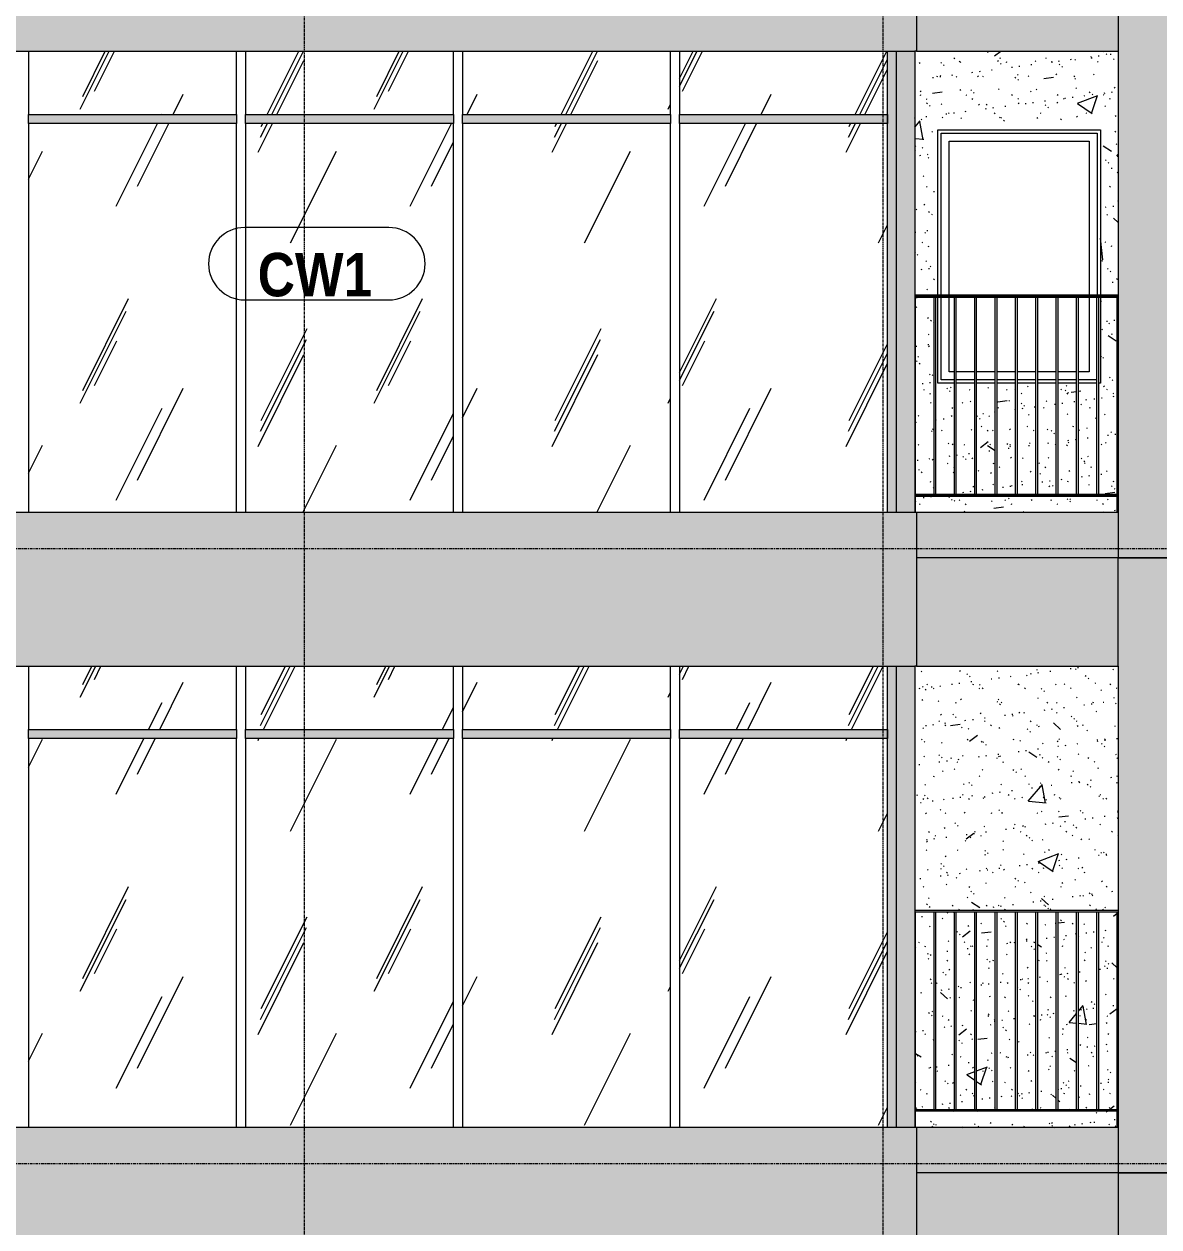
# Model space of a CAD drawing. Header units: millimetres. Extents: x 25061 to 259291, y -8723 to 35400.
# Drawn here: x 199160 to 205436, y 12050 to 18700 of the extents above; entities that cross this region are included whole.
import ezdxf

# ---------------------------------------------------------------- set-up
doc = ezdxf.new("R2010")
doc.units = ezdxf.units.MM
doc.linetypes.add('Centre', pattern=[31.75, 6.35, -4.7625, 15.875, -4.7625])
doc.linetypes.add('Grid Line', pattern=[22.225, 12.7, -3.175, 3.175, -3.175])
for name, color, linetype, lineweight in [('0-2', 50, 'Continuous', 5), ('A-FLOR-HRAL-1', 253, 'Continuous', 9), ('A-FLOR-LEVL-2', 51, 'Centre', 9), ('A-GLAZ', 151, 'Continuous', 9), ('A-GLAZ-3', 7, 'Continuous', 9), ('A-GLAZ-CURT', 52, 'Continuous', 9), ('A-GLAZ-CWMG', 51, 'Continuous', 9), ('A-WALL', 113, 'Continuous', 9), ('A-WALL-IDEN', 211, 'Continuous', 9), ('A-WALL-PATT-2', 9, 'Continuous', 9), ('A-WALL-PATT-3', 111, 'Continuous', 5), ('I-WALL', 2, 'Continuous', 9), ('I-WALL-2', 7, 'Continuous', 9), ('S-GRID-1', 1, 'Grid Line', 9)]:
    doc.layers.add(name, color=color, linetype=linetype, lineweight=lineweight)
doc.styles.add('Arial_B', font='arialbd.ttf', dxfattribs={"width": 0.85, "height": 240})
pattern_1 = [(50, (-80880.3, 14125), (1165.98, -102.01), [121.92, -1341.12]), (355, (-80880.3, 14125), (-225.55, 1222.76), [97.54, -1072.9]), (100.451, (-80783.1, 14116.5), (940.43, 1120.75), [103.62, -1139.78]), (46.184, (-80880.3, 14450.1), (1734.9, -269.07), [182.88, -2011.68]), (96.636, (-80735.7, 14427.7), (1519.38, 1583.54), [155.42, -1709.66]), (351.184, (-80880.3, 14450.1), (1519.4, 1583.5), [146.3, -1609.34]), (21, (-80717.7, 14368.8), (970.33, -654.5), [121.92, -1341.12]), (326, (-80717.7, 14368.8), (395.53, 1178.8), [97.54, -1072.9]), (71.45, (-80636.9, 14314.3), (1365.87, 524.3), [103.62, -1139.78]), (37.5, (-80880.3, 14125), (19.767, 541.153), [53.645, -1006.246, 53.645, -1035.507, -1076.96]), (37.5, (-80880.3, 14125), (19.767, 541.153), [-2149.04, 53.645, -1023.315]), (7.5, (-80880.3, 14125), (427.646, 641.156), [53.645, -567.334, 53.645, -981.86, -410.464]), (7.5, (-80880.3, 14125), (427.646, 641.156), [-1656.49, 53.645, -356.82]), (327.5, (-81242.8, 14125), (867.782, -36.665), [53.645, -352.755, 53.645, -1214.323, -1682.496]), (327.5, (-81242.8, 14125), (867.782, -36.665), [-1674.37, 53.645, -1628.85]), (317.5, (-81405.4, 14125), (948.03, 162.73), [53.645, -474.675, 53.645, -788.42, -1194.82]), (317.5, (-81405.4, 14125), (948.03, 162.73), [-1370.38, 53.65, -1141.17])]
pattern_2 = [(37.5, (-80880.3, 14125), (-5.1206, 156.6122), [5.364, -118.181, 5.364, -132.812, -132.08]), (37.5, (-80880.3, 14125), (-5.1206, 156.6122), [-261.722, 5.364, -126.716]), (7.5, (-80880.3, 14125), (143.847, 229.384), [5.364, -61.285, 5.364, -105.989, -42.672]), (7.5, (-80880.3, 14125), (143.847, 229.384), [-178.003, 5.364, -37.308]), (327.5, (-80980.28, 14125), (253.1176, 0.46), [5.364, -35.276, 5.364, -140.94, -191.008]), (327.5, (-80980.28, 14125), (253.1176, 0.46), [-186.944, 5.364, -185.644]), (317.5, (-80980.28, 14125), (244.338, 71.3376), [5.364, -14.956, 5.364, -90.546, -109.728]), (317.5, (-80980.28, 14125), (244.338, 71.3376), [-116.23, 5.364, -104.364])]
pattern_3 = [(63.435, (-78970.7, 14236.3), (-0.002, 1625.6), [567.96, -3067]), (63.435, (-80596.3, 14236.3), (-0.002, 1625.6), [567.96, -3067]), (63.435, (-78192.5, 14550.35), (-0.002, 1625.6), [567.96, -3067]), (63.435, (-79818.1, 14550.35), (-0.002, 1625.6), [567.96, -3067]), (63.435, (-78310.3, 14439.5), (-0.002, 1625.6), [567.96, -3067]), (63.435, (-79935.9, 14439.5), (-0.002, 1625.6), [567.96, -3067]), (63.435, (-78430.35, 15074.4), (-0.002, 1625.6), [276.06, -3358.9]), (63.435, (-80055.95, 15074.4), (-0.002, 1625.6), [276.06, -3358.9]), (63.435, (-78508.9, 14976.15), (-0.002, 1625.6), [567.96, -3067]), (63.435, (-80134.5, 14976.15), (-0.002, 1625.6), [567.96, -3067]), (63.435, (-78495, 15046.7), (-0.002, 1625.6), [567.96, -3067]), (63.435, (-80120.6, 15046.7), (-0.002, 1625.6), [567.96, -3067]), (63.435, (-79150.9, 14737.2), (-0.002, 1625.6), [567.96, -3067]), (63.435, (-80776.5, 14737.2), (-0.002, 1625.6), [567.96, -3067]), (63.435, (-79137, 14820.35), (-0.002, 1625.6), [567.96, -3067]), (63.435, (-80762.6, 14820.35), (-0.002, 1625.6), [567.96, -3067]), (63.435, (-79133.3, 14880.3), (-0.002, 1625.6), [567.96, -3067]), (63.435, (-80758.9, 14880.3), (-0.002, 1625.6), [567.96, -3067])]

# ---------------------------------------------------------------- blocks, each defined once
blk = doc.blocks.new('Railing - 10mm-901206-TKCS_MẶT CẮT 2')
at = {"layer": 'A-FLOR-HRAL-1'}
for p, q in [((-62145.064287, 5900), (-62145.064287, 6990)), ((-62135.064287, 5900), (-62135.064287, 6990))]:
    blk.add_line(p, q, dxfattribs=at)
blk = doc.blocks.new('Railing - 50 x 10mm-901205-TKCS_MẶT CẮT 2')
at = {"layer": 'A-FLOR-HRAL-1'}
for p in [(-62252.564287, 6990), (-62247.564287, 5800)]:
    blk.add_line(p, (-62247.564287, 6990), dxfattribs=at)
blk = doc.blocks.new('Railing - 50 x 10mm-V153-TKCS_MẶT CẮT 2')
at = {"layer": 'A-FLOR-HRAL-1'}
for p, q in [((-77172.564287, 6990), (-77177.564287, 6990)), ((-77172.564287, 5800), (-77172.564287, 6990))]:
    blk.add_line(p, q, dxfattribs=at)
blk = doc.blocks.new('Railing - Railing-998722-TKCS_MẶT CẮT 2')
at = {"layer": 'A-FLOR-HRAL-1'}
for p, q in [((-77177.6, 12700), (-76052.6, 12700)), ((-76052.6, 12690), (-77177.6, 12690))]:
    blk.add_line(p, q, dxfattribs=at)
blk.add_blockref('Railing - 50 x 10mm-V153-TKCS_MẶT CẮT 2', (0, 6800))
at = {"extrusion": (0, 0, -1), "zscale": -1}
for name, p in [('Railing - 10mm-901206-TKCS_MẶT CẮT 2', (139205.1, 6800)), ('Railing - 10mm-901206-TKCS_MẶT CẮT 2', (139092.6, 6800)), ('Railing - 10mm-901206-TKCS_MẶT CẮT 2', (138980.1, 6800)), ('Railing - 10mm-901206-TKCS_MẶT CẮT 2', (138867.6, 6800)), ('Railing - 10mm-901206-TKCS_MẶT CẮT 2', (138755.1, 6800)), ('Railing - 10mm-901206-TKCS_MẶT CẮT 2', (138642.6, 6800)), ('Railing - 10mm-901206-TKCS_MẶT CẮT 2', (138530.1, 6800)), ('Railing - 10mm-901206-TKCS_MẶT CẮT 2', (138417.6, 6800)), ('Railing - 10mm-901206-TKCS_MẶT CẮT 2', (138305.1, 6800)), ('Railing - 50 x 10mm-901205-TKCS_MẶT CẮT 2', (138305.1, 6800))]:
    blk.add_blockref(name, p, dxfattribs=at)
blk = doc.blocks.new('Top Rail Type - Top Rail_Internal_-998723-TKCS_MẶT CẮT 2')
at = {"layer": 'A-FLOR-HRAL-1'}
for p, q in [((-76052.564287, 13800), (-77177.564287, 13800)), ((-76052.564287, 13790), (-77177.564287, 13790))]:
    blk.add_line(p, q, dxfattribs=at)
blk = doc.blocks.new('NCV_TKTC_TANG 3 - 4_rvt-3-TKCS_MẶT CẮT 2')
at = {"layer": 'A-WALL-PATT-2'}
h = blk.add_hatch(dxfattribs=at)
h.set_pattern_fill('FP_37', color=256, style=0, pattern_type=2)
h.set_pattern_definition(pattern_1)
h.paths.add_polyline_path([(-77168, 12600), (-76057.6, 12600), (-76057.6, 12690), (-77172.6, 12690), (-77172.6, 12600)])
h.paths.add_polyline_path([(-76170.1, 12700), (-76170.1, 13790), (-76272.6, 13790), (-76272.6, 12700)])
h.paths.add_polyline_path([(-76160.1, 12700), (-76057.6, 12700), (-76057.6, 13790), (-76160.1, 13790), (-76160.1, 12952)])
h.paths.add_polyline_path([(-77047.4, 12700), (-76957.6, 12700), (-76957.6, 13790), (-77060.1, 13790), (-77060.1, 12700)])
h.paths.add_polyline_path([(-77167.6, 12700), (-77070.1, 12700), (-77070.1, 13790), (-77172.6, 13790), (-77172.6, 12700), (-77168.4, 12700)])
h.paths.add_polyline_path([(-76722.6, 12700), (-76620.1, 12700), (-76620.1, 13790), (-76722.6, 13790), (-76722.6, 12952)])
h.paths.add_polyline_path([(-76732.6, 12700), (-76732.6, 13790), (-76835.1, 13790), (-76835.1, 12700)])
h.paths.add_polyline_path([(-76947.6, 12700), (-76845.1, 12700), (-76845.1, 13790), (-76947.6, 13790), (-76947.6, 12907.5)])
h.paths.add_polyline_path([(-76282.6, 12700), (-76282.6, 13790), (-76385.1, 13790), (-76385.1, 12700)])
h.paths.add_polyline_path([(-76610.1, 12700), (-76507.6, 12700), (-76507.6, 13790), (-76610.1, 13790), (-76610.1, 12952)])
h.paths.add_polyline_path([(-76497.6, 12700), (-76395.1, 12700), (-76395.1, 13790), (-76497.6, 13790), (-76497.6, 12952)])
h.paths.add_polyline_path([(-76518.4, 13800), (-76052.6, 13800), (-76052.6, 15150), (-77177.6, 15150), (-77177.6, 13800), (-77167.6, 13800)])
h = blk.add_hatch(dxfattribs=at)
h.set_pattern_fill('FP_38', color=256, style=0, pattern_type=2)
h.set_pattern_definition(pattern_2)
h.paths.add_polyline_path([(-77168, 12600), (-76057.6, 12600), (-76057.6, 12690), (-77172.6, 12690), (-77172.6, 12600)])
h.paths.add_polyline_path([(-76170.1, 12700), (-76170.1, 13790), (-76272.6, 13790), (-76272.6, 12700)])
h.paths.add_polyline_path([(-76160.1, 12700), (-76057.6, 12700), (-76057.6, 13790), (-76160.1, 13790), (-76160.1, 12952)])
h.paths.add_polyline_path([(-77047.4, 12700), (-76957.6, 12700), (-76957.6, 13790), (-77060.1, 13790), (-77060.1, 12700)])
h.paths.add_polyline_path([(-77167.6, 12700), (-77070.1, 12700), (-77070.1, 13790), (-77172.6, 13790), (-77172.6, 12700), (-77168.4, 12700)])
h.paths.add_polyline_path([(-76722.6, 12700), (-76620.1, 12700), (-76620.1, 13790), (-76722.6, 13790), (-76722.6, 12952)])
h.paths.add_polyline_path([(-76732.6, 12700), (-76732.6, 13790), (-76835.1, 13790), (-76835.1, 12700)])
h.paths.add_polyline_path([(-76947.6, 12700), (-76845.1, 12700), (-76845.1, 13790), (-76947.6, 13790), (-76947.6, 12907.5)])
h.paths.add_polyline_path([(-76282.6, 12700), (-76282.6, 13790), (-76385.1, 13790), (-76385.1, 12700)])
h.paths.add_polyline_path([(-76610.1, 12700), (-76507.6, 12700), (-76507.6, 13790), (-76610.1, 13790), (-76610.1, 12952)])
h.paths.add_polyline_path([(-76497.6, 12700), (-76395.1, 12700), (-76395.1, 13790), (-76497.6, 13790), (-76497.6, 12952)])
h.paths.add_polyline_path([(-76518.4, 13800), (-76052.6, 13800), (-76052.6, 15150), (-77177.6, 15150), (-77177.6, 13800), (-77167.6, 13800)])
at = {"layer": ''}
for name in ['Top Rail Type - Top Rail_Internal_-998723-TKCS_MẶT CẮT 2', 'Railing - Railing-998722-TKCS_MẶT CẮT 2']:
    blk.add_blockref(name, (0, 0), dxfattribs=at)
blk = doc.blocks.new('M_Fixed - 900 x 1400-V152-TKCS_MẶT CẮT 2')
at = {"layer": 'A-GLAZ-3'}
for p, q in [((-77031.5, 7000), (-77031.5, 7896)), ((-77031.5, 7896), (-76169.5, 7896)), ((-76987.5, 7000), (-76987.5, 7852)), ((-76987.5, 7852), (-76213.5, 7852)), ((-76213.5, 7852), (-76213.5, 7000)), ((-76169.5, 7896), (-76169.5, 7000)), ((-77031.5, 6534), (-77031.5, 6990)), ((-76987.5, 6578), (-76987.5, 6990)), ((-76213.5, 6990), (-76213.5, 6578)), ((-76957.6, 6534), (-77031.5, 6534)), ((-76957.6, 6578), (-76987.5, 6578)), ((-76845.1, 6578), (-76947.6, 6578)), ((-76845.1, 6534), (-76947.6, 6534)), ((-76732.6, 6578), (-76835.1, 6578)), ((-76732.6, 6534), (-76835.1, 6534)), ((-76620.1, 6578), (-76722.6, 6578)), ((-76620.1, 6534), (-76722.6, 6534)), ((-76507.6, 6578), (-76610.1, 6578)), ((-76507.6, 6534), (-76610.1, 6534)), ((-76395.1, 6578), (-76497.6, 6578)), ((-76395.1, 6534), (-76497.6, 6534)), ((-76282.6, 6578), (-76385.1, 6578)), ((-76282.6, 6534), (-76385.1, 6534)), ((-76213.5, 6578), (-76272.6, 6578)), ((-76170.1, 6534), (-76272.6, 6534))]:
    blk.add_line(p, q, dxfattribs=at)
blk = doc.blocks.new('Railing - Railing-930198-TKCS_MẶT CẮT 2')
at = {"layer": ''}
for p, q in [((-77177.6, 16100), (-76052.6, 16100)), ((-76052.6, 16090), (-77177.6, 16090))]:
    blk.add_line(p, q, dxfattribs=at)
blk.add_blockref('Railing - 50 x 10mm-V153-TKCS_MẶT CẮT 2', (0, 10200))
at = {"extrusion": (0, 0, -1), "zscale": -1}
for name, p in [('Railing - 10mm-901206-TKCS_MẶT CẮT 2', (139205.1, 10200)), ('Railing - 10mm-901206-TKCS_MẶT CẮT 2', (139092.6, 10200)), ('Railing - 10mm-901206-TKCS_MẶT CẮT 2', (138980.1, 10200)), ('Railing - 10mm-901206-TKCS_MẶT CẮT 2', (138867.6, 10200)), ('Railing - 10mm-901206-TKCS_MẶT CẮT 2', (138755.1, 10200)), ('Railing - 10mm-901206-TKCS_MẶT CẮT 2', (138642.6, 10200)), ('Railing - 10mm-901206-TKCS_MẶT CẮT 2', (138530.1, 10200)), ('Railing - 10mm-901206-TKCS_MẶT CẮT 2', (138417.6, 10200)), ('Railing - 10mm-901206-TKCS_MẶT CẮT 2', (138305.1, 10200)), ('Railing - 50 x 10mm-901205-TKCS_MẶT CẮT 2', (138305.1, 10200))]:
    blk.add_blockref(name, p, dxfattribs=at)
blk = doc.blocks.new('Top Rail Type - Top Rail_Internal_-930199-TKCS_MẶT CẮT 2')
at = {"layer": ''}
for p, q in [((-76052.564287, 17200), (-77177.564287, 17200)), ((-76052.564287, 17190), (-77177.564287, 17190))]:
    blk.add_line(p, q, dxfattribs=at)
blk = doc.blocks.new('NCV_TKTC_TANG 5_rvt-2-TKCS_MẶT CẮT 2')
at = {"layer": 'A-WALL-PATT-2'}
h = blk.add_hatch(dxfattribs=at)
h.set_pattern_fill('FP_37', color=256, style=0, pattern_type=2)
h.set_pattern_definition(pattern_1)
h.paths.add_polyline_path([(-77172.6, 16000), (-76057.6, 16000), (-76057.6, 16090), (-77172.6, 16090), (-77172.6, 16001.1)])
h.paths.add_polyline_path([(-77060.1, 16100), (-76957.6, 16100), (-76957.6, 16715), (-77050.5, 16715), (-77050.5, 17190), (-77060.1, 17190), (-77060.1, 16644.6)])
h.paths.add_polyline_path([(-77070.1, 16100), (-77070.1, 17190), (-77172.6, 17190), (-77172.6, 16100), (-77133.7, 16100)])
h.paths.add_polyline_path([(-76722.6, 16100), (-76620.1, 16100), (-76620.1, 16715), (-76722.6, 16715), (-76722.6, 16228.5)])
h.paths.add_polyline_path([(-76835.1, 16100), (-76732.6, 16100), (-76732.6, 16715), (-76835.1, 16715), (-76835.1, 16132.8)])
h.paths.add_polyline_path([(-76873.6, 16100), (-76845.1, 16100), (-76845.1, 16715), (-76947.6, 16715), (-76947.6, 16100)])
h.paths.add_polyline_path([(-76610.1, 16100), (-76507.6, 16100), (-76507.6, 16715), (-76610.1, 16715), (-76610.1, 16324.2)])
h.paths.add_polyline_path([(-76497.6, 16100), (-76395.1, 16100), (-76395.1, 16715), (-76497.6, 16715), (-76497.6, 16419.8)])
h.paths.add_polyline_path([(-76282.6, 16100), (-76282.6, 16715), (-76385.1, 16715), (-76385.1, 16100)])
h.paths.add_polyline_path([(-76272.6, 16100), (-76170.1, 16100), (-76170.1, 16715), (-76272.6, 16715), (-76272.6, 16611.2)])
h.paths.add_polyline_path([(-76160.1, 16100), (-76057.6, 16100), (-76057.6, 17190), (-76150.5, 17190), (-76150.5, 16715), (-76160.1, 16715), (-76160.1, 16653.3)])
h.paths.add_polyline_path([(-77172.6, 17200), (-77050.5, 17200), (-77050.5, 18115), (-76150.5, 18115), (-76150.5, 17200), (-76052.6, 17200), (-76052.6, 18550), (-77177.6, 18550), (-77177.6, 17200)])
h = blk.add_hatch(dxfattribs=at)
h.set_pattern_fill('FP_38', color=256, style=0, pattern_type=2)
h.set_pattern_definition(pattern_2)
h.paths.add_polyline_path([(-77172.6, 16000), (-76057.6, 16000), (-76057.6, 16090), (-77172.6, 16090), (-77172.6, 16001.1)])
h.paths.add_polyline_path([(-77060.1, 16100), (-76957.6, 16100), (-76957.6, 16715), (-77050.5, 16715), (-77050.5, 17190), (-77060.1, 17190), (-77060.1, 16644.6)])
h.paths.add_polyline_path([(-77070.1, 16100), (-77070.1, 17190), (-77172.6, 17190), (-77172.6, 16100), (-77133.7, 16100)])
h.paths.add_polyline_path([(-76722.6, 16100), (-76620.1, 16100), (-76620.1, 16715), (-76722.6, 16715), (-76722.6, 16228.5)])
h.paths.add_polyline_path([(-76835.1, 16100), (-76732.6, 16100), (-76732.6, 16715), (-76835.1, 16715), (-76835.1, 16132.8)])
h.paths.add_polyline_path([(-76873.6, 16100), (-76845.1, 16100), (-76845.1, 16715), (-76947.6, 16715), (-76947.6, 16100)])
h.paths.add_polyline_path([(-76610.1, 16100), (-76507.6, 16100), (-76507.6, 16715), (-76610.1, 16715), (-76610.1, 16324.2)])
h.paths.add_polyline_path([(-76497.6, 16100), (-76395.1, 16100), (-76395.1, 16715), (-76497.6, 16715), (-76497.6, 16419.8)])
h.paths.add_polyline_path([(-76282.6, 16100), (-76282.6, 16715), (-76385.1, 16715), (-76385.1, 16100)])
h.paths.add_polyline_path([(-76272.6, 16100), (-76170.1, 16100), (-76170.1, 16715), (-76272.6, 16715), (-76272.6, 16611.2)])
h.paths.add_polyline_path([(-76160.1, 16100), (-76057.6, 16100), (-76057.6, 17190), (-76150.5, 17190), (-76150.5, 16715), (-76160.1, 16715), (-76160.1, 16653.3)])
h.paths.add_polyline_path([(-77172.6, 17200), (-77050.5, 17200), (-77050.5, 18115), (-76150.5, 18115), (-76150.5, 17200), (-76052.6, 17200), (-76052.6, 18550), (-77177.6, 18550), (-77177.6, 17200)])
at = {"layer": 'I-WALL-2'}
for p, q in [((-77050.5, 17200), (-77050.5, 18115)), ((-77050.5, 18115), (-76150.5, 18115)), ((-76150.5, 18115), (-76150.5, 17200)), ((-77050.5, 16715), (-77050.5, 17190)), ((-76150.5, 17190), (-76150.5, 16715)), ((-76957.6, 16715), (-77050.5, 16715)), ((-76845.1, 16715), (-76947.6, 16715)), ((-76732.6, 16715), (-76835.1, 16715)), ((-76620.1, 16715), (-76722.6, 16715)), ((-76507.6, 16715), (-76610.1, 16715)), ((-76395.1, 16715), (-76497.6, 16715)), ((-76282.6, 16715), (-76385.1, 16715)), ((-76170.1, 16715), (-76272.6, 16715)), ((-76150.5, 16715), (-76160.1, 16715))]:
    blk.add_line(p, q, dxfattribs=at)
at = {"layer": ''}
for name in ['Top Rail Type - Top Rail_Internal_-930199-TKCS_MẶT CẮT 2', 'Railing - Railing-930198-TKCS_MẶT CẮT 2']:
    blk.add_blockref(name, (0, 0), dxfattribs=at)
at = {"layer": 'A-GLAZ'}
blk.add_blockref('M_Fixed - 900 x 1400-V152-TKCS_MẶT CẮT 2', (0, 10200), dxfattribs=at)
blk = doc.blocks.new('System Panel - Glazed-V273-TKCS_MẶT CẮT 2')
at = {"layer": 'A-GLAZ-CURT'}
h = blk.add_hatch(dxfattribs=at)
h.set_pattern_fill('FP_35', color=256, style=0, pattern_type=2)
h.set_pattern_definition(pattern_3)
h.paths.add_polyline_path([(-77327.6, 16000), (-77327.6, 18150), (-78477.6, 18150), (-78477.6, 16000), (-77501.6, 16000)])
for p, q in [((-77327.6, 18150), (-78477.6, 18150)), ((-78477.6, 18150), (-78477.6, 16000)), ((-77327.6, 16000), (-77327.6, 18150))]:
    blk.add_line(p, q, dxfattribs=at)
blk = doc.blocks.new('Rectangular Mullion - 50 x 100mm-1839001-TKCS_MẶT CẮT 2')
at = {"layer": 'A-GLAZ-CWMG'}
blk.add_hatch(color=256, dxfattribs=at).paths.add_polyline_path([(-77277.564287, 7975), (-77277.564287, 8350), (-77327.564287, 8350), (-77327.564287, 7975)])
for p, q in [((-77277.564287, 7975), (-77277.564287, 8350)), ((-77327.564287, 7975), (-77327.564287, 8000))]:
    blk.add_line(p, q, dxfattribs=at)
blk = doc.blocks.new('System Panel - Glazed-V274-TKCS_MẶT CẮT 2')
at = {"layer": 'A-GLAZ-CURT'}
h = blk.add_hatch(dxfattribs=at)
h.set_pattern_fill('FP_35', color=256, style=0, pattern_type=2)
h.set_pattern_definition(pattern_3)
h.paths.add_polyline_path([(-78527.6, 16000), (-78527.6, 18150), (-79677.6, 18150), (-79677.6, 16000)])
for p, q in [((-78527.6, 18150), (-79677.6, 18150)), ((-79677.6, 18150), (-79677.6, 16000)), ((-78527.6, 16000), (-78527.6, 18150))]:
    blk.add_line(p, q, dxfattribs=at)
blk = doc.blocks.new('System Panel - Glazed-V275-TKCS_MẶT CẮT 2')
at = {"layer": 'A-GLAZ-CURT'}
h = blk.add_hatch(dxfattribs=at)
h.set_pattern_fill('FP_35', color=256, style=0, pattern_type=2)
h.set_pattern_definition(pattern_3)
h.paths.add_polyline_path([(-80877.6, 16000), (-79727.6, 16000), (-79727.6, 18150), (-80877.6, 18150), (-80877.6, 16653.3)])
for p, q in [((-79727.6, 18150), (-80877.6, 18150)), ((-80877.6, 18150), (-80877.6, 16000)), ((-79727.6, 16000), (-79727.6, 18150))]:
    blk.add_line(p, q, dxfattribs=at)
blk = doc.blocks.new('System Panel - Glazed-V276-TKCS_MẶT CẮT 2')
at = {"layer": 'A-GLAZ-CURT'}
h = blk.add_hatch(dxfattribs=at)
h.set_pattern_fill('FP_35', color=256, style=0, pattern_type=2)
h.set_pattern_definition(pattern_3)
h.paths.add_polyline_path([(-80927.6, 16000), (-80927.6, 18150), (-82077.6, 18150), (-82077.6, 16000)])
for p, q in [((-80927.6, 18150), (-82077.6, 18150)), ((-82077.6, 18150), (-82077.6, 16000)), ((-80927.6, 16000), (-80927.6, 18150))]:
    blk.add_line(p, q, dxfattribs=at)
blk = doc.blocks.new('System Panel - Glazed-V279-TKCS_MẶT CẮT 2')
at = {"layer": 'A-GLAZ-CURT'}
h = blk.add_hatch(dxfattribs=at)
h.set_pattern_fill('FP_35', color=256, style=0, pattern_type=2)
h.set_pattern_definition(pattern_3)
h.paths.add_polyline_path([(-77327.6, 18200), (-77327.6, 18550), (-78477.6, 18550), (-78477.6, 18200), (-77501.6, 18200)])
for p, q in [((-78477.6, 18550), (-78477.6, 18200)), ((-77327.6, 18200), (-77327.6, 18550)), ((-78477.6, 18200), (-77327.6, 18200))]:
    blk.add_line(p, q, dxfattribs=at)
blk = doc.blocks.new('System Panel - Glazed-V280-TKCS_MẶT CẮT 2')
at = {"layer": 'A-GLAZ-CURT'}
h = blk.add_hatch(dxfattribs=at)
h.set_pattern_fill('FP_35', color=256, style=0, pattern_type=2)
h.set_pattern_definition(pattern_3)
h.paths.add_polyline_path([(-78527.6, 18200), (-78527.6, 18550), (-79677.6, 18550), (-79677.6, 18200)])
for p, q in [((-79677.6, 18550), (-79677.6, 18200)), ((-78527.6, 18200), (-78527.6, 18550)), ((-79677.6, 18200), (-78527.6, 18200))]:
    blk.add_line(p, q, dxfattribs=at)
blk = doc.blocks.new('System Panel - Glazed-V281-TKCS_MẶT CẮT 2')
at = {"layer": 'A-GLAZ-CURT'}
h = blk.add_hatch(dxfattribs=at)
h.set_pattern_fill('FP_35', color=256, style=0, pattern_type=2)
h.set_pattern_definition(pattern_3)
h.paths.add_polyline_path([(-79727.6, 18200), (-79727.6, 18550), (-80877.6, 18550), (-80877.6, 18200), (-80682.5, 18200)])
for p, q in [((-80877.6, 18550), (-80877.6, 18200)), ((-79727.6, 18200), (-79727.6, 18550)), ((-80877.6, 18200), (-79727.6, 18200))]:
    blk.add_line(p, q, dxfattribs=at)
blk = doc.blocks.new('System Panel - Glazed-V282-TKCS_MẶT CẮT 2')
at = {"layer": 'A-GLAZ-CURT'}
h = blk.add_hatch(dxfattribs=at)
h.set_pattern_fill('FP_35', color=256, style=0, pattern_type=2)
h.set_pattern_definition(pattern_3)
h.paths.add_polyline_path([(-80927.6, 18200), (-80927.6, 18550), (-82077.6, 18550), (-82077.6, 18200)])
for p, q in [((-82077.6, 18550), (-82077.6, 18200)), ((-80927.6, 18200), (-80927.6, 18550)), ((-82077.6, 18200), (-80927.6, 18200))]:
    blk.add_line(p, q, dxfattribs=at)
blk = doc.blocks.new('Rectangular Mullion - 50 x 100mm-1839002-TKCS_MẶT CẮT 2')
at = {"layer": 'A-GLAZ-CWMG'}
blk.add_hatch(color=256, dxfattribs=at).paths.add_polyline_path([(-77327.6, 5800), (-77277.6, 5800), (-77277.6, 7975), (-77327.6, 7975), (-77327.6, 6783.1)])
for p, q in [((-77327.6, 7950), (-77327.6, 7975)), ((-77277.6, 5800), (-77277.6, 7975))]:
    blk.add_line(p, q, dxfattribs=at)
blk = doc.blocks.new('Rectangular Mullion - 50 x 100mm-1838991-TKCS_MẶT CẮT 2')
at = {"layer": 'A-GLAZ-CWMG'}
blk.add_hatch(color=256, dxfattribs=at).paths.add_polyline_path([(-79677.6, 7950), (-78527.6, 7950), (-78527.6, 8000), (-79677.6, 8000)])
for p, q in [((-79677.6, 7950), (-79677.6, 8000)), ((-78527.6, 8000), (-78527.6, 7950))]:
    blk.add_line(p, q, dxfattribs=at)
blk = doc.blocks.new('Rectangular Mullion - 50 x 100mm-V210-TKCS_MẶT CẮT 2')
at = {"layer": 'A-GLAZ-CWMG'}
blk.add_hatch(color=256, dxfattribs=at).paths.add_polyline_path([(-77177.564287, 5800), (-77177.564287, 7975), (-77277.564287, 7975), (-77277.564287, 5800)])
blk.add_line((-77177.564287, 7975), (-77177.564287, 5800), dxfattribs=at)
blk = doc.blocks.new('Rectangular Mullion - 50 x 100mm-V211-TKCS_MẶT CẮT 2')
at = {"layer": 'A-GLAZ-CWMG'}
blk.add_hatch(color=256, dxfattribs=at).paths.add_polyline_path([(-77277.6, 7975), (-77177.6, 7975), (-77177.6, 8350), (-77277.6, 8350), (-77277.6, 8016.8)])
blk.add_line((-77177.6, 8350), (-77177.6, 7975), dxfattribs=at)
blk = doc.blocks.new('System Panel - Glazed-V304-TKCS_MẶT CẮT 2')
at = {"layer": 'A-GLAZ-CURT'}
h = blk.add_hatch(dxfattribs=at)
h.set_pattern_fill('FP_35', color=256, style=0, pattern_type=2)
h.set_pattern_definition(pattern_3)
h.paths.add_polyline_path([(-77327.6, 12600), (-77327.6, 14750), (-78477.6, 14750), (-78477.6, 12600), (-77501.6, 12600)])
for p, q in [((-77327.6, 14750), (-78477.6, 14750)), ((-78477.6, 14750), (-78477.6, 12600)), ((-77327.6, 12600), (-77327.6, 14750))]:
    blk.add_line(p, q, dxfattribs=at)
blk = doc.blocks.new('System Panel - Glazed-V305-TKCS_MẶT CẮT 2')
at = {"layer": 'A-GLAZ-CURT'}
h = blk.add_hatch(dxfattribs=at)
h.set_pattern_fill('FP_35', color=256, style=0, pattern_type=2)
h.set_pattern_definition(pattern_3)
h.paths.add_polyline_path([(-78527.6, 12600), (-78527.6, 14750), (-79677.6, 14750), (-79677.6, 12600)])
for p, q in [((-78527.6, 14750), (-79677.6, 14750)), ((-79677.6, 14750), (-79677.6, 12600)), ((-78527.6, 12600), (-78527.6, 14750))]:
    blk.add_line(p, q, dxfattribs=at)
blk = doc.blocks.new('System Panel - Glazed-V306-TKCS_MẶT CẮT 2')
at = {"layer": 'A-GLAZ-CURT'}
h = blk.add_hatch(dxfattribs=at)
h.set_pattern_fill('FP_35', color=256, style=0, pattern_type=2)
h.set_pattern_definition(pattern_3)
h.paths.add_polyline_path([(-79727.6, 12600), (-79727.6, 14750), (-80877.6, 14750), (-80877.6, 12600), (-80682.5, 12600)])
for p, q in [((-79727.6, 14750), (-80877.6, 14750)), ((-80877.6, 14750), (-80877.6, 12600)), ((-79727.6, 12600), (-79727.6, 14750))]:
    blk.add_line(p, q, dxfattribs=at)
blk = doc.blocks.new('System Panel - Glazed-V307-TKCS_MẶT CẮT 2')
at = {"layer": 'A-GLAZ-CURT'}
h = blk.add_hatch(dxfattribs=at)
h.set_pattern_fill('FP_35', color=256, style=0, pattern_type=2)
h.set_pattern_definition(pattern_3)
h.paths.add_polyline_path([(-80927.6, 12600), (-80927.6, 14750), (-82077.6, 14750), (-82077.6, 12600)])
for p, q in [((-80927.6, 14750), (-82077.6, 14750)), ((-82077.6, 14750), (-82077.6, 12600)), ((-80927.6, 12600), (-80927.6, 14750))]:
    blk.add_line(p, q, dxfattribs=at)
blk = doc.blocks.new('System Panel - Glazed-V310-TKCS_MẶT CẮT 2')
at = {"layer": 'A-GLAZ-CURT'}
h = blk.add_hatch(dxfattribs=at)
h.set_pattern_fill('FP_35', color=256, style=0, pattern_type=2)
h.set_pattern_definition(pattern_3)
h.paths.add_polyline_path([(-77327.6, 14800), (-77327.6, 15150), (-78477.6, 15150), (-78477.6, 14800), (-77501.6, 14800)])
for p, q in [((-78477.6, 15150), (-78477.6, 14800)), ((-77327.6, 14800), (-77327.6, 15150)), ((-78477.6, 14800), (-77327.6, 14800))]:
    blk.add_line(p, q, dxfattribs=at)
blk = doc.blocks.new('System Panel - Glazed-V311-TKCS_MẶT CẮT 2')
at = {"layer": 'A-GLAZ-CURT'}
h = blk.add_hatch(dxfattribs=at)
h.set_pattern_fill('FP_35', color=256, style=0, pattern_type=2)
h.set_pattern_definition(pattern_3)
h.paths.add_polyline_path([(-78527.6, 14800), (-78527.6, 15150), (-79677.6, 15150), (-79677.6, 14800)])
for p, q in [((-79677.6, 15150), (-79677.6, 14800)), ((-78527.6, 14800), (-78527.6, 15150)), ((-79677.6, 14800), (-78527.6, 14800))]:
    blk.add_line(p, q, dxfattribs=at)
blk = doc.blocks.new('System Panel - Glazed-V312-TKCS_MẶT CẮT 2')
at = {"layer": 'A-GLAZ-CURT'}
h = blk.add_hatch(dxfattribs=at)
h.set_pattern_fill('FP_35', color=256, style=0, pattern_type=2)
h.set_pattern_definition(pattern_3)
h.paths.add_polyline_path([(-79727.6, 14800), (-79727.6, 15150), (-80877.6, 15150), (-80877.6, 14800), (-80682.5, 14800)])
for p, q in [((-80877.6, 15150), (-80877.6, 14800)), ((-79727.6, 14800), (-79727.6, 15150)), ((-80877.6, 14800), (-79727.6, 14800))]:
    blk.add_line(p, q, dxfattribs=at)
blk = doc.blocks.new('System Panel - Glazed-V313-TKCS_MẶT CẮT 2')
at = {"layer": 'A-GLAZ-CURT'}
h = blk.add_hatch(dxfattribs=at)
h.set_pattern_fill('FP_35', color=256, style=0, pattern_type=2)
h.set_pattern_definition(pattern_3)
h.paths.add_polyline_path([(-80927.6, 14800), (-80927.6, 15150), (-82077.6, 15150), (-82077.6, 14800)])
for p, q in [((-82077.6, 15150), (-82077.6, 14800)), ((-80927.6, 14800), (-80927.6, 15150)), ((-82077.6, 14800), (-80927.6, 14800))]:
    blk.add_line(p, q, dxfattribs=at)
blk = doc.blocks.new('CTL_WALL TAG NO MARK - 10-2062273-TKCS_MẶT CẮT 2')
at = {"layer": 'A-WALL-IDEN'}
for p, q in [((-80085.064287, 10775), (-80882.564287, 10775)), ((-80882.564287, 10375), (-80085.064287, 10375))]:
    blk.add_line(p, q, dxfattribs=at)
for centre, start, end in [((-80882.564287, 10575), 90, 270), ((-80085.064287, 10575), 270, 90)]:
    blk.add_arc(centre, 200, start, end, dxfattribs=at)

msp = doc.modelspace()

# ---------------------------------------------------------------- hatches: boundary and pattern name
at = {"layer": 'A-WALL-PATT-3'}
for points in [[(203761.1, 18550), (204085.2, 18550), (204085.2, 19400), (197525.2, 19400), (197525.2, 18550), (200580.3, 18550)], [(204095.2, 18550), (204095.2, 19400), (204085.2, 19400), (204085.2, 18550)], [(200580.3, 15150), (204085.2, 15150), (204085.2, 16000), (197525.2, 16000), (197525.2, 15150), (198989.8, 15150)], [(204095.2, 15150), (204095.2, 16000), (204085.2, 16000), (204085.2, 15150)], [(205210.2, 15750), (205210.2, 15750), (205210.2, 16000), (204095.2, 16000), (204095.2, 15750), (205210, 15750)], [(204085.2, 11750), (204085.2, 12600), (197525.2, 12600), (197525.2, 11750), (203761.1, 11750)], [(204095.2, 11750), (204095.2, 12600), (204085.2, 12600), (204085.2, 11750)], [(205210.2, 12350), (205210.2, 12350), (205210.2, 12600), (204095.2, 12600), (204095.2, 12350), (205210, 12350)]]:
    msp.add_hatch(color=256, dxfattribs=at).paths.add_polyline_path(points)
h = msp.add_hatch(color=256, dxfattribs=at)
h.paths.add_polyline_path([(196410.2, 18550), (197525.2, 18550), (197525.2, 19150), (196410.2, 19150), (196410.2, 19120.9)])
h.paths.add_polyline_path([(205210.2, 18550), (205210.2, 19150), (204095.2, 19150), (204095.2, 18550), (204556.3, 18550)])
h = msp.add_hatch(color=256, dxfattribs=at)
h.paths.add_polyline_path([(208532.4, 15750), (208800.1, 15750), (208800.1, 19150), (205210.2, 19150), (205210.2, 15750), (206942, 15750)])
h.paths.add_polyline_path([(207769.3, 16714.4), (206410.2, 16714.4), (206410.2, 18114.4), (207810.2, 18114.4), (207810.2, 16714.4)])
h = msp.add_hatch(color=256, dxfattribs=at)
h.paths.add_polyline_path([(205210.2, 15150), (205210.2, 15750), (204095.2, 15750), (204095.2, 15150)])
h.paths.add_polyline_path([(197399.4, 15150), (197525.2, 15150), (197525.2, 15750), (196410.2, 15750), (196410.2, 15150)])
h = msp.add_hatch(color=256, dxfattribs=at)
h.paths.add_polyline_path([(205351.6, 12350), (208800.1, 12350), (208800.1, 15750), (205210.2, 15750), (205210.2, 12350)])
h.paths.add_polyline_path([(206410.2, 13314.4), (206410.2, 14714.4), (207810.2, 14714.4), (207810.2, 13314.4), (206451.1, 13314.4)])
h = msp.add_hatch(color=256, dxfattribs=at)
h.paths.add_polyline_path([(205210.2, 11750), (205210.2, 12350), (204095.2, 12350), (204095.2, 11750), (204556.3, 11750)])
h.paths.add_polyline_path([(197399.4, 11750), (197525.2, 11750), (197525.2, 12350), (196410.2, 12350), (196410.2, 11750)])
h = msp.add_hatch(color=256, dxfattribs=at)
h.paths.add_polyline_path([(208800.1, 8950), (208800.1, 12350), (205210.2, 12350), (205210.2, 8950), (208532.4, 8950)])
h.paths.add_polyline_path([(206942, 9914.4), (206410.2, 9914.4), (206410.2, 11314.4), (207810.2, 11314.4), (207810.2, 9914.4), (207769.3, 9914.4)])

# ---------------------------------------------------------------- linework, layer by layer
at = {"layer": 'A-FLOR-LEVL-2'}
for p, q in [((147110.2, 15800), (255566.7, 15800)), ((147110.2, 12400), (255566.7, 12400))]:
    msp.add_line(p, q, dxfattribs=at)
at = {"layer": 'A-WALL'}
for p, q in [((205210.2, 29350), (205210.2, 15750)), ((205210.2, 15750), (219005.2, 15750)), ((208800.1, 15750), (205210.2, 15750)), ((205210.2, 15150), (205210.2, 5550)), ((219005.2, 12350), (205210.2, 12350)), ((205210.2, 12350), (208800.1, 12350))]:
    msp.add_line(p, q, dxfattribs=at)
at = {"layer": 'I-WALL'}
for p, q in [((204095.2, 19400), (204095.2, 18550)), ((197525.2, 18550), (204085.2, 18550)), ((204095.2, 18550), (204085.2, 18550)), ((204095.2, 18550), (205210.2, 18550)), ((205210.2, 16000), (196410.2, 16000)), ((204095.2, 16000), (204095.2, 15150)), ((205210.2, 15750), (204095.2, 15750)), ((205210.2, 15150), (205210.2, 15750)), ((197525.2, 15150), (204085.2, 15150)), ((204095.2, 15150), (204085.2, 15150)), ((204095.2, 15150), (205210.2, 15150)), ((205210.2, 12600), (196410.2, 12600)), ((204095.2, 12600), (204095.2, 11750)), ((205210.2, 12350), (204095.2, 12350))]:
    msp.add_line(p, q, dxfattribs=at)
at = {"layer": 'S-GRID-1'}
for p, q in [((200710.2, -3283.1), (200710.2, 30285.9)), ((203910.2, -3283.1), (203910.2, 30285.9))]:
    msp.add_line(p, q, dxfattribs=at)

# ---------------------------------------------------------------- block references
at = {"layer": '0-2'}
for name in ['NCV_TKTC_TANG 5_rvt-2-TKCS_MẶT CẮT 2', 'NCV_TKTC_TANG 3 - 4_rvt-3-TKCS_MẶT CẮT 2']:
    msp.add_blockref(name, (281262.8, 0), dxfattribs=at)
at = {"layer": 'A-GLAZ-CURT'}
for name in ['System Panel - Glazed-V282-TKCS_MẶT CẮT 2', 'System Panel - Glazed-V281-TKCS_MẶT CẮT 2', 'System Panel - Glazed-V280-TKCS_MẶT CẮT 2', 'System Panel - Glazed-V279-TKCS_MẶT CẮT 2', 'System Panel - Glazed-V276-TKCS_MẶT CẮT 2', 'System Panel - Glazed-V275-TKCS_MẶT CẮT 2', 'System Panel - Glazed-V274-TKCS_MẶT CẮT 2', 'System Panel - Glazed-V273-TKCS_MẶT CẮT 2', 'System Panel - Glazed-V313-TKCS_MẶT CẮT 2', 'System Panel - Glazed-V312-TKCS_MẶT CẮT 2', 'System Panel - Glazed-V311-TKCS_MẶT CẮT 2', 'System Panel - Glazed-V310-TKCS_MẶT CẮT 2', 'System Panel - Glazed-V307-TKCS_MẶT CẮT 2', 'System Panel - Glazed-V306-TKCS_MẶT CẮT 2', 'System Panel - Glazed-V305-TKCS_MẶT CẮT 2', 'System Panel - Glazed-V304-TKCS_MẶT CẮT 2']:
    msp.add_blockref(name, (281262.8, 0), dxfattribs=at)
at = {"layer": 'A-GLAZ-CWMG'}
for name, p in [('Rectangular Mullion - 50 x 100mm-1839001-TKCS_MẶT CẮT 2', (281262.8, 10200)), ('Rectangular Mullion - 50 x 100mm-V211-TKCS_MẶT CẮT 2', (281262.8, 10200)), ('Rectangular Mullion - 50 x 100mm-1838991-TKCS_MẶT CẮT 2', (278862.8, 10200)), ('Rectangular Mullion - 50 x 100mm-1838991-TKCS_MẶT CẮT 2', (280062.8, 10200)), ('Rectangular Mullion - 50 x 100mm-1838991-TKCS_MẶT CẮT 2', (281262.8, 10200)), ('Rectangular Mullion - 50 x 100mm-1838991-TKCS_MẶT CẮT 2', (282462.8, 10200)), ('Rectangular Mullion - 50 x 100mm-1839002-TKCS_MẶT CẮT 2', (281262.8, 10200)), ('Rectangular Mullion - 50 x 100mm-V210-TKCS_MẶT CẮT 2', (281262.8, 10200)), ('Rectangular Mullion - 50 x 100mm-1839001-TKCS_MẶT CẮT 2', (281262.8, 6800)), ('Rectangular Mullion - 50 x 100mm-V211-TKCS_MẶT CẮT 2', (281262.8, 6800)), ('Rectangular Mullion - 50 x 100mm-1838991-TKCS_MẶT CẮT 2', (278862.8, 6800)), ('Rectangular Mullion - 50 x 100mm-1838991-TKCS_MẶT CẮT 2', (280062.8, 6800)), ('Rectangular Mullion - 50 x 100mm-1838991-TKCS_MẶT CẮT 2', (281262.8, 6800)), ('Rectangular Mullion - 50 x 100mm-1838991-TKCS_MẶT CẮT 2', (282462.8, 6800)), ('Rectangular Mullion - 50 x 100mm-1839002-TKCS_MẶT CẮT 2', (281262.8, 6800)), ('Rectangular Mullion - 50 x 100mm-V210-TKCS_MẶT CẮT 2', (281262.8, 6800))]:
    msp.add_blockref(name, p, dxfattribs=at)
at = {"layer": 'A-WALL-IDEN'}
msp.add_blockref('CTL_WALL TAG NO MARK - 10-2062273-TKCS_MẶT CẮT 2', (281262.8, 6800), dxfattribs=at)

# ---------------------------------------------------------------- texts
at = {"layer": 'A-WALL-IDEN', "insert": (200769, 17313.1), "char_height": 240, "width": 656.88, "attachment_point": 5, "line_spacing_factor": 0.936439, "style": 'Arial_B'}
msp.add_mtext('\\pt6.7992,13.6008,20.4,27.1992,34.0008,40.8,47.5992,54.4008,61.2,67.9992,74.8008,81.6,88.3992,95.2008,102,108.7992,115.6008,122.4,129.1992,136.0008,142.8,149.5992,156.4008,163.2,169.9992,176.8008,183.6,190.3992,197.2008,204,210.7992,217.6008;CW1', dxfattribs=at)

doc.saveas('drawing.dxf')
